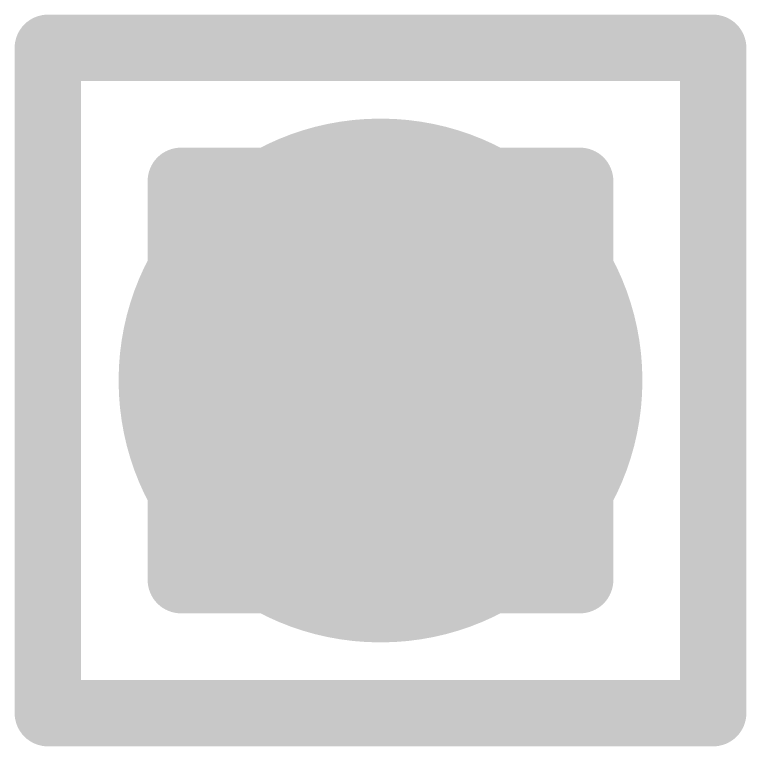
# Model space of a CAD drawing. Header units: millimetres. Extents: x -25 to 478, y -31 to 252.
# Drawn here: x 41.323 to 41.882, y 125.908 to 126.467 of the extents above; entities that cross this region are included whole.
import ezdxf

# ---------------------------------------------------------------- set-up
doc = ezdxf.new("R2010")
doc.units = ezdxf.units.MM
doc.layers.add('DrillDrawing', color=1, linetype='Continuous')
doc.layers.add('ViaHoleLayer', color=16, linetype='Continuous')

msp = doc.modelspace()

# ---------------------------------------------------------------- hatches: boundary and pattern name
at = {"layer": 'ViaHoleLayer'}
h = msp.add_hatch(color=16, dxfattribs=at)
edge = h.paths.add_edge_path()
edge.add_arc((41.60228, 126.1872), 0.2, 0, 360)

# ---------------------------------------------------------------- linework, layer by layer
at = {"layer": 'DrillDrawing', "const_width": 0.0508}
for points in [[(41.34828, 126.4412), (41.85628, 126.4412)], [(41.34828, 125.9332), (41.34828, 126.4412)], [(41.85628, 125.9332), (41.85628, 126.4412)], [(41.44988, 126.3396), (41.75468, 126.3396)], [(41.44988, 126.0348), (41.44988, 126.3396)], [(41.75468, 126.0348), (41.75468, 126.3396)], [(41.44988, 126.0348), (41.75468, 126.0348)], [(41.34828, 125.9332), (41.85628, 125.9332)]]:
    msp.add_lwpolyline(points, dxfattribs=at)
at = {"layer": 'DrillDrawing', "const_width": 0.0254}
for points in [[(41.33558, 126.4412, 1), (41.36098, 126.4412, 1)], [(41.33558, 126.4412, 1), (41.36098, 126.4412, 1)], [(41.84358, 126.4412, 1), (41.86898, 126.4412, 1)], [(41.84358, 126.4412, 1), (41.86898, 126.4412, 1)], [(41.43718, 126.3396, 1), (41.46258, 126.3396, 1)], [(41.43718, 126.3396, 1), (41.46258, 126.3396, 1)], [(41.74198, 126.3396, 1), (41.76738, 126.3396, 1)], [(41.74198, 126.3396, 1), (41.76738, 126.3396, 1)], [(41.43718, 126.0348, 1), (41.46258, 126.0348, 1)], [(41.43718, 126.0348, 1), (41.46258, 126.0348, 1)], [(41.74198, 126.0348, 1), (41.76738, 126.0348, 1)], [(41.74198, 126.0348, 1), (41.76738, 126.0348, 1)], [(41.33558, 125.9332, 1), (41.36098, 125.9332, 1)], [(41.33558, 125.9332, 1), (41.36098, 125.9332, 1)], [(41.84358, 125.9332, 1), (41.86898, 125.9332, 1)], [(41.84358, 125.9332, 1), (41.86898, 125.9332, 1)]]:
    msp.add_lwpolyline(points, format="xyb", close=True, dxfattribs=at)

doc.saveas('drawing.dxf')
